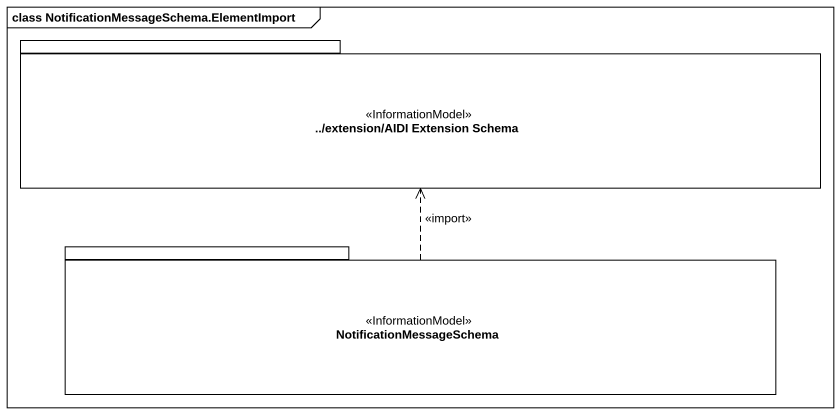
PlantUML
@startuml
mainframe class NotificationMessageSchema.ElementImport
package "../extension/AIDI Extension Schema" as extension_AIDI_Extension <<InformationModel>> {
}
package NotificationMessageSchema <<InformationModel>> {
}
NotificationMessageSchema .up.> extension_AIDI_Extension : <<import>>
@enduml
